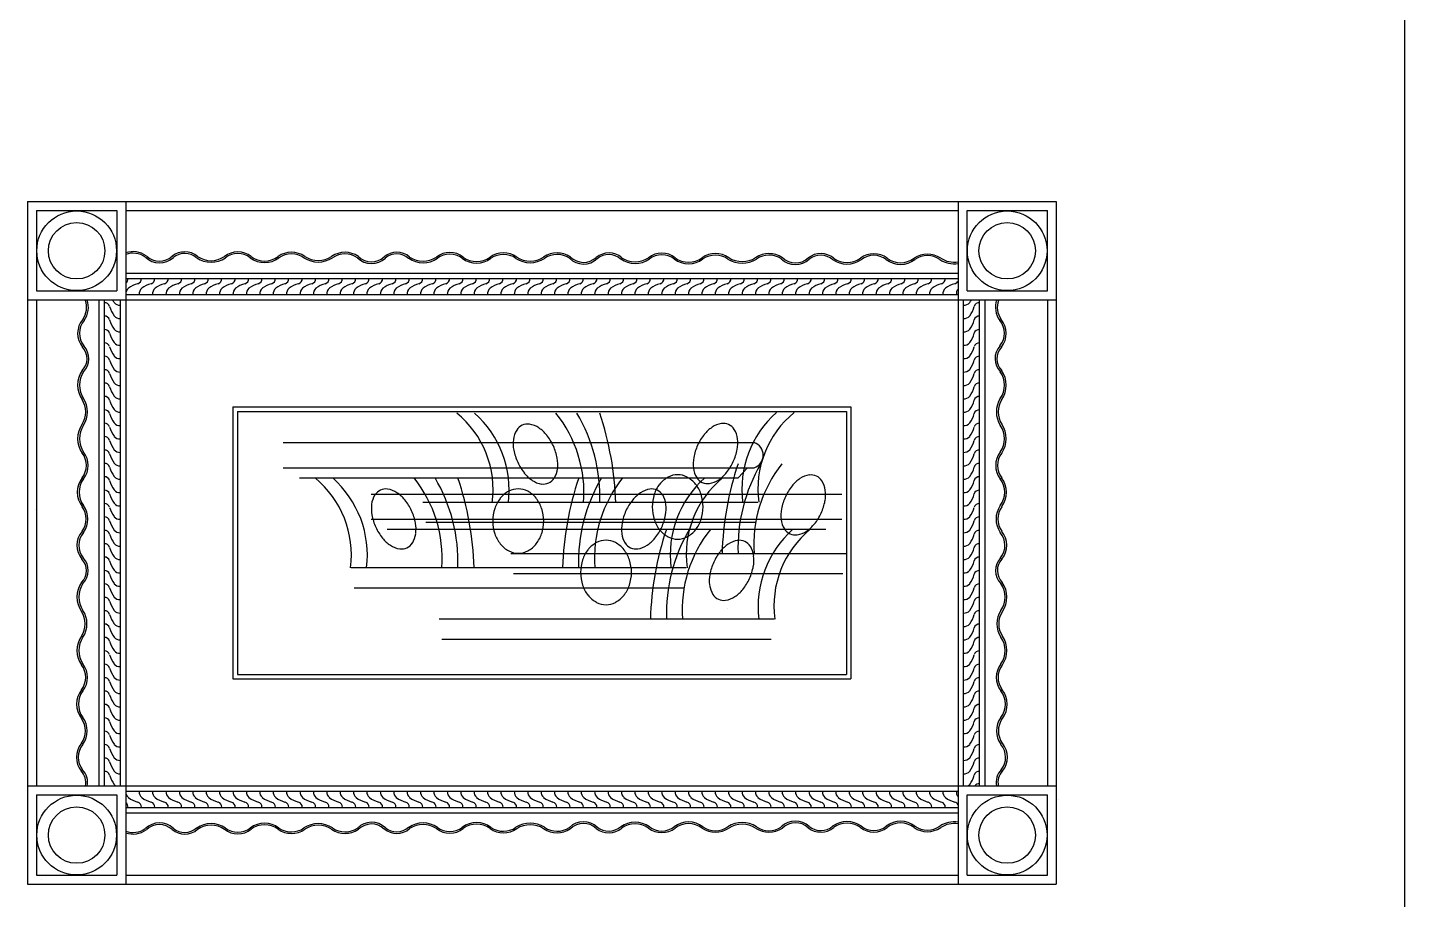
# Model space of a CAD drawing. Extents: x -42728 to 99010, y -18674 to 47645.
# Drawn here: x 62287 to 63520, y 5680 to 6461 of the extents above; entities that cross this region are included whole.
import ezdxf

# ---------------------------------------------------------------- set-up
doc = ezdxf.new("R2010")
doc.units = 0
doc.header["$LTSCALE"] = 100
doc.header["$MEASUREMENT"] = 0
doc.layers.get('0').update_dxf_attribs({"linetype": 'CONTINUOUS'})

# ---------------------------------------------------------------- blocks, each defined once
blk = doc.blocks.new('A$C652765E3')
for p, q in [((0, 611.6), (921.6, 611.6)), ((0, 611.6), (0, 0)), ((88, 611.6), (88, 0)), ((833.6, 611.6), (833.6, 0)), ((921.6, 611.6), (921.6, 0)), ((8, 603.6), (80, 603.6)), ((8, 603.6), (8, 531.6)), ((80, 603.6), (80, 531.6)), ((88, 603.6), (833.6, 603.6)), ((841.6, 539.6), (841.6, 603.6)), ((841.6, 603.6), (913.6, 603.6)), ((841.6, 531.6), (841.6, 603.6)), ((913.6, 531.6), (913.6, 603.6)), ((88, 547.6), (833.6, 547.6)), ((88, 542.8), (833.6, 542.8)), ((8, 531.6), (80, 531.6)), ((841.6, 531.6), (913.6, 531.6)), ((0, 523.6), (921.6, 523.6)), ((8, 523.6), (8, 88)), ((64, 523.6), (64, 88)), ((68.8, 88), (68.8, 523.6)), ((83.2, 88), (83.2, 523.6)), ((88, 528.4), (833.6, 528.4)), ((838.4, 88), (838.4, 523.6)), ((852.8, 88), (852.8, 523.6)), ((857.6, 523.6), (857.6, 88)), ((913.6, 523.6), (913.6, 88)), ((184, 427.6), (737.6, 427.6)), ((184, 427.6), (184, 184)), ((188, 423.6), (733.6, 423.6)), ((188, 423.6), (188, 188)), ((733.6, 423.6), (733.6, 188)), ((737.6, 427.6), (737.6, 184)), ((229.1, 395.7), (651, 395.7)), ((229.1, 373.1), (651, 373.1)), ((645, 373.1), (636.5, 364)), ((243.6, 364), (636.5, 364)), ((307.7, 349.6), (729.6, 349.6)), ((7.4, 335.3), (7.4, 335.3)), ((354.2, 342.3), (654.3, 342.3)), ((307.7, 327), (729.6, 327)), ((356.7, 324.3), (651.7, 324.3)), ((322.2, 318), (715.1, 318)), ((432.8, 296.3), (732.9, 296.3)), ((290, 283.6), (590.1, 283.6)), ((435.3, 278.3), (730.3, 278.3)), ((292.6, 265.6), (587.5, 265.6)), ((368.6, 237.6), (668.7, 237.6)), ((627.4, 246.7), (627.4, 246.7)), ((371.2, 219.6), (666.2, 219.6)), ((188, 188), (733.6, 188)), ((184, 184), (737.6, 184)), ((921.8, 162.7), (921.8, 162.7)), ((0, 88), (921.6, 88)), ((8, 80), (80, 80)), ((8, 80), (80, 80)), ((8, 80), (8, 8)), ((80, 80), (80, 8)), ((88, 83.2), (833.6, 83.2)), ((841.6, 80), (913.6, 80)), ((841.6, 8), (841.6, 80)), ((913.6, 8), (913.6, 80)), ((923.8, 76.2), (923.8, 76.2)), ((88, 68.8), (833.6, 68.8)), ((88, 64), (833.6, 64)), ((8, 8), (80, 8)), ((12.5, 4.6), (12.5, 4.6)), ((88, 8), (833.6, 8)), ((841.6, 8), (913.6, 8)), ((0, 0), (921.6, 0))]:
    blk.add_line(p, q)
for centre, radius in [((44, 567.6), 35.7), ((44, 567.6), 25.3), ((877.6, 567.6), 35.7), ((877.6, 567.6), 25.3), ((44, 44), 35.7), ((877.6, 44), 35.7), ((44, 44), 25.3), ((877.6, 44), 25.3)]:
    blk.add_circle(centre, radius)
for centre, radius, start, end in [((94.4, 545.8), 21, 55.2162, 107.8209), ((94.4, 545.8), 19.6, 55.5579, 109.1798), ((118.2, 575), 18.2, 225.9666, 313.023), ((118.2, 575), 16.7, 225.5691, 313.023), ((140.8, 548.8), 17.9, 49.8207, 128.8977), ((140.8, 548.8), 16.4, 49.6041, 128.8977), ((164.4, 579.6), 22.3, 234.7858, 305.1164), ((164.4, 579.6), 20.9, 234.9577, 305.0423), ((188.4, 546.7), 19.8, 52.7385, 127.2615), ((188.4, 546.7), 18.4, 52.7425, 127.3454), ((212.4, 578.2), 21.2, 232.6359, 307.277), ((212.4, 578.2), 19.8, 232.6321, 307.3679), ((236.4, 545.2), 21, 55.2168, 124.7832), ((236.4, 545.2), 19.6, 55.1478, 124.6916), ((260.4, 581.1), 23.6, 237.0978, 302.9023), ((260.4, 581.1), 22.1, 237.1591, 302.8409), ((284.4, 545.2), 21, 55.2162, 124.7838), ((284.4, 545.2), 19.6, 55.5579, 124.8528), ((308.1, 574.4), 18.2, 225.9666, 313.023), ((308.1, 574.4), 16.7, 225.5691, 313.023), ((330.7, 548.3), 17.9, 49.8207, 128.8977), ((330.7, 548.3), 16.4, 49.6041, 128.8977), ((354.3, 579.1), 22.3, 234.7858, 305.1164), ((354.3, 579.1), 20.9, 234.9577, 305.0423), ((378.3, 546.2), 19.8, 52.7385, 127.2615), ((378.3, 546.2), 18.4, 52.7425, 127.3454), ((402.3, 577.7), 21.2, 232.6359, 307.277), ((402.3, 577.7), 19.8, 232.6321, 307.3679), ((426.3, 544.7), 21, 55.2168, 124.7832), ((426.3, 544.7), 19.6, 55.1478, 124.6916), ((450.3, 580.5), 23.6, 237.0978, 302.9023), ((450.3, 580.5), 22.1, 237.1591, 302.8409), ((474.3, 544.7), 21, 55.2162, 124.7838), ((474.3, 544.7), 19.6, 55.5579, 124.8528), ((498, 573.9), 18.2, 225.9666, 313.023), ((498, 573.9), 16.7, 225.5691, 313.023), ((520.7, 547.7), 17.9, 49.8207, 128.8977), ((520.7, 547.7), 16.4, 49.6041, 128.8977), ((544.2, 578.5), 22.3, 234.7858, 305.1164), ((544.2, 578.5), 20.9, 234.9577, 305.0423), ((568.2, 545.6), 19.8, 52.7385, 127.2615), ((568.2, 545.6), 18.4, 52.7425, 127.3454), ((592.2, 577.1), 21.2, 232.6359, 307.277), ((592.2, 577.1), 19.8, 232.6321, 307.3679), ((616.2, 544.1), 21, 55.2168, 124.7832), ((616.2, 544.1), 19.6, 55.1478, 124.6916), ((640.2, 580), 23.6, 237.0978, 302.9023), ((640.2, 580), 22.1, 237.1591, 302.8409), ((664.2, 544.1), 21, 55.2162, 124.7838), ((664.2, 544.1), 19.6, 55.5579, 124.8528), ((687.9, 573.4), 18.2, 225.9666, 313.023), ((687.9, 573.4), 16.7, 225.5691, 313.023), ((710.6, 547.2), 17.9, 49.8207, 128.8977), ((710.6, 547.2), 16.4, 49.6041, 128.8977), ((734.1, 578), 22.3, 234.7858, 305.1164), ((734.1, 578), 20.9, 234.9577, 305.0423), ((758.1, 545.1), 19.8, 52.7385, 127.2615), ((758.1, 545.1), 18.4, 52.7425, 127.3454), ((782.1, 576.6), 21.2, 232.6359, 307.277), ((782.1, 576.6), 19.8, 232.6321, 307.3679), ((806.1, 543.6), 21, 55.2168, 124.7832), ((806.1, 543.6), 19.6, 55.1478, 124.6916), ((830.1, 579.5), 23.6, 237.0978, 278.4597), ((830.1, 579.5), 22.1, 237.1591, 279.0147), ((85.6, 542.4), 4.43, 303.0336, 5.5332), ((97.6, 542.4), 4.43, 283.9433, 5.5332), ((109.6, 542.4), 4.43, 283.9433, 5.5332), ((121.6, 542.4), 4.43, 283.9433, 5.5332), ((133.6, 542.4), 4.43, 283.9433, 5.5332), ((145.6, 542.4), 4.43, 283.9433, 5.5332), ((157.6, 542.4), 4.43, 283.9433, 5.5332), ((169.6, 542.4), 4.43, 283.9433, 5.5332), ((181.6, 542.4), 4.43, 283.9433, 5.5332), ((193.6, 542.4), 4.43, 283.9433, 5.5332), ((205.6, 542.4), 4.43, 283.9433, 5.5332), ((217.6, 542.4), 4.43, 283.9433, 5.5332), ((229.6, 542.4), 4.43, 283.9433, 5.5332), ((241.6, 542.4), 4.43, 283.9433, 5.5332), ((253.6, 542.4), 4.43, 283.9433, 5.5332), ((265.6, 542.4), 4.43, 283.9433, 5.5332), ((277.6, 542.4), 4.43, 283.9433, 5.5332), ((289.6, 542.4), 4.43, 283.9433, 5.5332), ((301.6, 542.4), 4.43, 283.9433, 5.5332), ((313.6, 542.4), 4.43, 283.9433, 5.5332), ((325.6, 542.4), 4.43, 283.9433, 5.5332), ((337.6, 542.4), 4.43, 283.9433, 5.5332), ((349.6, 542.4), 4.43, 283.9433, 5.5332), ((361.6, 542.4), 4.43, 283.9433, 5.5332), ((373.6, 542.4), 4.43, 283.9433, 5.5332), ((385.6, 542.4), 4.43, 283.9433, 5.5332), ((397.6, 542.4), 4.43, 283.9433, 5.5332), ((409.6, 542.4), 4.43, 283.9433, 5.5332), ((421.6, 542.4), 4.43, 283.9433, 5.5332), ((433.6, 542.4), 4.43, 283.9433, 5.5332), ((445.6, 542.4), 4.43, 283.9433, 5.5332), ((457.6, 542.4), 4.43, 283.9433, 5.5332), ((469.6, 542.4), 4.43, 283.9433, 5.5332), ((481.6, 542.4), 4.43, 283.9433, 5.5332), ((493.6, 542.4), 4.43, 283.9433, 5.5332), ((505.6, 542.4), 4.43, 283.9433, 5.5332), ((517.6, 542.4), 4.43, 283.9433, 5.5332), ((529.6, 542.4), 4.43, 283.9433, 5.5332), ((541.6, 542.4), 4.43, 283.9433, 5.5332), ((553.6, 542.4), 4.43, 283.9433, 5.5332), ((565.6, 542.4), 4.43, 283.9433, 5.5332), ((577.6, 542.4), 4.43, 283.9433, 5.5332), ((589.6, 542.4), 4.43, 283.9433, 5.5332), ((601.6, 542.4), 4.43, 283.9433, 5.5332), ((613.6, 542.4), 4.43, 283.9433, 5.5332), ((625.6, 542.4), 4.43, 283.9433, 5.5332), ((637.6, 542.4), 4.43, 283.9433, 5.5332), ((649.6, 542.4), 4.43, 283.9433, 5.5332), ((661.6, 542.4), 4.43, 283.9433, 5.5332), ((673.6, 542.4), 4.43, 283.9433, 5.5332), ((685.6, 542.4), 4.43, 283.9433, 5.5332), ((697.6, 542.4), 4.43, 283.9433, 5.5332), ((709.6, 542.4), 4.43, 283.9433, 5.5332), ((721.6, 542.4), 4.43, 283.9433, 5.5332), ((733.6, 542.4), 4.43, 283.9433, 5.5332), ((745.6, 542.4), 4.43, 283.9433, 5.5332), ((757.6, 542.4), 4.43, 283.9433, 5.5332), ((769.6, 542.4), 4.43, 283.9433, 5.5332), ((781.6, 542.4), 4.43, 283.9433, 5.5332), ((793.6, 542.4), 4.43, 283.9433, 5.5332), ((793.6, 542.4), 4.43, 283.9433, 5.5332), ((805.6, 542.4), 4.43, 283.9433, 5.5332), ((817.6, 542.4), 4.43, 283.9433, 5.5332), ((94.5, 529), 6.5, 129.5815, 185.2522), ((105.8, 512.9), 26.2, 105.8807, 126.2626), ((106.5, 529), 6.5, 129.5815, 185.2522), ((117.8, 512.9), 26.2, 105.8807, 126.2626), ((118.5, 529), 6.5, 129.5815, 185.2522), ((129.8, 512.9), 26.2, 105.8807, 126.2626), ((130.5, 529), 6.5, 129.5815, 185.2522), ((141.8, 512.9), 26.2, 105.8807, 126.2626), ((142.5, 529), 6.5, 129.5815, 185.2522), ((153.8, 512.9), 26.2, 105.8807, 126.2626), ((154.5, 529), 6.5, 129.5815, 185.2522), ((165.8, 512.9), 26.2, 105.8807, 126.2626), ((166.5, 529), 6.5, 129.5815, 185.2522), ((177.8, 512.9), 26.2, 105.8807, 126.2626), ((178.5, 529), 6.5, 129.5815, 185.2522), ((189.8, 512.9), 26.2, 105.8807, 126.2626), ((190.5, 529), 6.5, 129.5815, 185.2522), ((201.8, 512.9), 26.2, 105.8807, 126.2626), ((202.5, 529), 6.5, 129.5815, 185.2522), ((213.8, 512.9), 26.2, 105.8807, 126.2626), ((214.5, 529), 6.5, 129.5815, 185.2522), ((225.8, 512.9), 26.2, 105.8807, 126.2626), ((226.5, 529), 6.5, 129.5815, 185.2522), ((237.8, 512.9), 26.2, 105.8807, 126.2626), ((238.5, 529), 6.5, 129.5815, 185.2522), ((249.8, 512.9), 26.2, 105.8807, 126.2626), ((250.5, 529), 6.5, 129.5815, 185.2522), ((261.8, 512.9), 26.2, 105.8807, 126.2626), ((262.5, 529), 6.5, 129.5815, 185.2522), ((273.8, 512.9), 26.2, 105.8807, 126.2626), ((274.5, 529), 6.5, 129.5815, 185.2522), ((285.8, 512.9), 26.2, 105.8807, 126.2626), ((286.5, 529), 6.5, 129.5815, 185.2522), ((297.8, 512.9), 26.2, 105.8807, 126.2626), ((298.5, 529), 6.5, 129.5815, 185.2522), ((309.8, 512.9), 26.2, 105.8807, 126.2626), ((310.5, 529), 6.5, 129.5815, 185.2522), ((321.8, 512.9), 26.2, 105.8807, 126.2626), ((322.5, 529), 6.5, 129.5815, 185.2522), ((333.8, 512.9), 26.2, 105.8807, 126.2626), ((334.5, 529), 6.5, 129.5815, 185.2522), ((345.8, 512.9), 26.2, 105.8807, 126.2626), ((346.5, 529), 6.5, 129.5815, 185.2522), ((357.8, 512.9), 26.2, 105.8807, 126.2626), ((358.5, 529), 6.5, 129.5815, 185.2522), ((369.8, 512.9), 26.2, 105.8807, 126.2626), ((370.5, 529), 6.5, 129.5815, 185.2522), ((381.8, 512.9), 26.2, 105.8807, 126.2626), ((382.5, 529), 6.5, 129.5815, 185.2522), ((393.8, 512.9), 26.2, 105.8807, 126.2626), ((394.5, 529), 6.5, 129.5815, 185.2522), ((405.8, 512.9), 26.2, 105.8807, 126.2626), ((406.5, 529), 6.5, 129.5815, 185.2522), ((417.8, 512.9), 26.2, 105.8807, 126.2626), ((418.5, 529), 6.5, 129.5815, 185.2522), ((429.8, 512.9), 26.2, 105.8807, 126.2626), ((430.5, 529), 6.5, 129.5815, 185.2522), ((441.8, 512.9), 26.2, 105.8807, 126.2626), ((442.5, 529), 6.5, 129.5815, 185.2522), ((453.8, 512.9), 26.2, 105.8807, 126.2626), ((454.5, 529), 6.5, 129.5815, 185.2522), ((465.8, 512.9), 26.2, 105.8807, 126.2626), ((466.5, 529), 6.5, 129.5815, 185.2522), ((477.8, 512.9), 26.2, 105.8807, 126.2626), ((478.5, 529), 6.5, 129.5815, 185.2522), ((489.8, 512.9), 26.2, 105.8807, 126.2626), ((490.5, 529), 6.5, 129.5815, 185.2522), ((501.8, 512.9), 26.2, 105.8807, 126.2626), ((502.5, 529), 6.5, 129.5815, 185.2522), ((513.8, 512.9), 26.2, 105.8807, 126.2626), ((514.5, 529), 6.5, 129.5815, 185.2522), ((525.8, 512.9), 26.2, 105.8807, 126.2626), ((526.5, 529), 6.5, 129.5815, 185.2522), ((537.8, 512.9), 26.2, 105.8807, 126.2626), ((538.5, 529), 6.5, 129.5815, 185.2522), ((549.8, 512.9), 26.2, 105.8807, 126.2626), ((550.5, 529), 6.5, 129.5815, 185.2522), ((561.8, 512.9), 26.2, 105.8807, 126.2626), ((562.5, 529), 6.5, 129.5815, 185.2522), ((573.8, 512.9), 26.2, 105.8807, 126.2626), ((574.5, 529), 6.5, 129.5815, 185.2522), ((585.8, 512.9), 26.2, 105.8807, 126.2626), ((586.5, 529), 6.5, 129.5815, 185.2522), ((597.8, 512.9), 26.2, 105.8807, 126.2626), ((598.5, 529), 6.5, 129.5815, 185.2522), ((609.8, 512.9), 26.2, 105.8807, 126.2626), ((610.5, 529), 6.5, 129.5815, 185.2522), ((621.8, 512.9), 26.2, 105.8807, 126.2626), ((622.5, 529), 6.5, 129.5815, 185.2522), ((633.8, 512.9), 26.2, 105.8807, 126.2626), ((634.5, 529), 6.5, 129.5815, 185.2522), ((645.8, 512.9), 26.2, 105.8807, 126.2626), ((646.5, 529), 6.5, 129.5815, 185.2522), ((657.8, 512.9), 26.2, 105.8807, 126.2626), ((658.5, 529), 6.5, 129.5815, 185.2522), ((669.8, 512.9), 26.2, 105.8807, 126.2626), ((670.5, 529), 6.5, 129.5815, 185.2522), ((681.8, 512.9), 26.2, 105.8807, 126.2626), ((682.5, 529), 6.5, 129.5815, 185.2522), ((693.8, 512.9), 26.2, 105.8807, 126.2626), ((694.5, 529), 6.5, 129.5815, 185.2522), ((705.8, 512.9), 26.2, 105.8807, 126.2626), ((706.5, 529), 6.5, 129.5815, 185.2522), ((717.8, 512.9), 26.2, 105.8807, 126.2626), ((718.5, 529), 6.5, 129.5815, 185.2522), ((729.8, 512.9), 26.2, 105.8807, 126.2626), ((730.5, 529), 6.5, 129.5815, 185.2522), ((741.8, 512.9), 26.2, 105.8807, 126.2626), ((742.5, 529), 6.5, 129.5815, 185.2522), ((753.8, 512.9), 26.2, 105.8807, 126.2626), ((754.5, 529), 6.5, 129.5815, 185.2522), ((765.8, 512.9), 26.2, 105.8807, 126.2626), ((766.5, 529), 6.5, 129.5815, 185.2522), ((777.8, 512.9), 26.2, 105.8807, 126.2626), ((778.5, 529), 6.5, 129.5815, 185.2522), ((789.8, 512.9), 26.2, 105.8807, 126.2626), ((790.5, 529), 6.5, 129.5815, 185.2522), ((790.5, 529), 6.5, 129.5815, 185.2522), ((801.8, 512.9), 26.2, 105.8807, 126.2626), ((801.8, 512.9), 26.2, 105.8807, 126.2626), ((802.5, 529), 6.5, 129.5815, 185.2522), ((813.8, 512.9), 26.2, 105.8807, 126.2626), ((814.5, 529), 6.5, 129.5815, 185.2522), ((825.8, 512.9), 26.2, 105.8807, 126.2626), ((826.5, 529), 6.5, 129.5815, 185.2522), ((837.8, 512.9), 26.2, 105.8807, 126.2626), ((829.6, 542.4), 4.43, 283.9433, 334.254), ((838.5, 529), 6.5, 138.8761, 185.2522), ((33.6, 517.1), 19.3, 325.162, 18.2777), ((33.6, 517.1), 20.9, 324.9577, 18.2777), ((69.2, 516.6), 4.43, 13.9433, 95.5332), ((98.7, 536.8), 26.2, 210.1579, 216.2626), ((82.6, 525.4), 6.5, 219.5815, 275.2522), ((839, 525.4), 6.5, 264.7478, 320.4185), ((822.9, 536.8), 26.2, 323.7374, 329.8421), ((852.3, 516.6), 4.43, 84.4668, 166.0567), ((888, 517.1), 20.9, 161.7223, 215.0423), ((888, 517.1), 19.3, 161.7223, 214.838), ((64.4, 493.6), 19.5, 140.0405, 219.0751), ((69.2, 504.6), 4.43, 13.9433, 95.5332), ((98.7, 524.8), 26.2, 195.8807, 216.2626), ((82.6, 513.4), 6.5, 219.5815, 275.2522), ((839, 513.4), 6.5, 264.7478, 320.4185), ((822.9, 524.8), 26.2, 323.7374, 344.1193), ((852.3, 504.6), 4.43, 84.4668, 166.0567), ((857.2, 493.6), 19.5, 320.9249, 39.9595), ((64.4, 493.6), 17.9, 139.8207, 218.8977), ((69.2, 492.6), 4.43, 13.9433, 95.5332), ((98.7, 512.8), 26.2, 195.8807, 216.2626), ((98.7, 500.8), 26.2, 195.8807, 216.2626), ((82.6, 501.4), 6.5, 219.5815, 275.2522), ((839, 501.4), 6.5, 264.7478, 320.4185), ((822.9, 512.8), 26.2, 323.7374, 344.1193), ((822.9, 500.8), 26.2, 323.7374, 344.1193), ((852.3, 492.6), 4.43, 84.4668, 166.0567), ((857.2, 493.6), 17.9, 321.1023, 40.1793), ((38.2, 470.9), 15.1, 315.0806, 43.2308), ((38.2, 470.9), 16.7, 315.5691, 43.023), ((69.2, 480.6), 4.43, 13.9433, 95.5332), ((98.7, 488.8), 26.2, 195.8807, 216.2626), ((82.6, 489.4), 6.5, 219.5815, 275.2522), ((839, 489.4), 6.5, 264.7478, 320.4185), ((822.9, 488.8), 26.2, 323.7374, 344.1193), ((852.3, 480.6), 4.43, 84.4668, 166.0567), ((883.4, 470.9), 16.7, 136.977, 224.4309), ((883.4, 470.9), 15.1, 136.7692, 224.9194), ((69.2, 468.6), 4.43, 13.9433, 95.5332), ((98.7, 476.8), 26.2, 195.8807, 216.2626), ((82.6, 477.4), 6.5, 219.5815, 275.2522), ((839, 477.4), 6.5, 264.7478, 320.4185), ((822.9, 476.8), 26.2, 323.7374, 344.1193), ((852.3, 468.6), 4.43, 84.4668, 166.0567), ((67.5, 447.2), 22.6, 144.8596, 214.7125), ((67.5, 447.2), 21, 145.2162, 214.7838), ((69.2, 456.6), 4.43, 13.9433, 95.5332), ((98.7, 464.8), 26.2, 195.8807, 216.2626), ((82.6, 465.4), 6.5, 219.5815, 275.2522), ((839, 465.4), 6.5, 264.7478, 320.4185), ((822.9, 464.8), 26.2, 323.7374, 344.1193), ((852.3, 456.6), 4.43, 84.4668, 166.0567), ((854.1, 447.2), 21, 325.2162, 34.7838), ((854.1, 447.2), 22.6, 325.2875, 35.1404), ((69.2, 444.6), 4.43, 13.9433, 95.5332), ((98.7, 452.8), 26.2, 195.8807, 216.2626), ((82.6, 453.4), 6.5, 219.5815, 275.2522), ((839, 453.4), 6.5, 264.7478, 320.4185), ((822.9, 452.8), 26.2, 323.7374, 344.1193), ((852.3, 444.6), 4.43, 84.4668, 166.0567), ((31.6, 423.2), 20.5, 327.232, 32.768), ((31.6, 423.2), 22.1, 327.1591, 32.8409), ((69.2, 432.6), 4.43, 13.9433, 95.5332), ((98.7, 440.8), 26.2, 195.8807, 216.2626), ((82.6, 441.4), 6.5, 219.5815, 275.2522), ((839, 441.4), 6.5, 264.7478, 320.4185), ((822.9, 440.8), 26.2, 323.7374, 344.1193), ((852.3, 432.6), 4.43, 84.4668, 166.0567), ((890, 423.2), 22.1, 147.1591, 212.8409), ((890, 423.2), 20.5, 147.232, 212.768), ((69.2, 420.6), 4.43, 13.9433, 95.5332), ((98.7, 428.8), 26.2, 195.8807, 216.2626), ((82.6, 429.4), 6.5, 219.5815, 275.2522), ((328.2, 353.4), 88.9, 352.496, 50.6685), ((338.7, 352.9), 92.7, 353.0851, 48.2778), ((383.8, 350.4), 114.7, 355.6735, 38.7033), ((364.6, 346.9), 148.1, 358.0057, 30.5389), ((247.7, 333.2), 279.4, 1.7508, 18.5596), ((732.6, 353.5), 92.7, 131.7222, 186.9149), ((743.1, 353.9), 88.9, 129.3315, 187.504), ((839, 429.4), 6.5, 264.7478, 320.4185), ((822.9, 428.8), 26.2, 323.7374, 344.1193), ((852.3, 420.6), 4.43, 84.4668, 166.0567), ((67.5, 399.2), 22.6, 145.288, 214.8782), ((67.5, 399.2), 21, 145.2168, 214.7832), ((69.2, 408.6), 4.43, 13.9433, 95.5332), ((98.7, 416.8), 26.2, 195.8807, 216.2626), ((82.6, 417.4), 6.5, 219.5815, 275.2522), ((447.8, 401), 11.2, 114.6255, 148.3994), ((447.8, 401), 11.2, 80.8516, 114.6255), ((446.3, 391.2), 21.2, 56.3977, 80.8516), ((440.6, 382.6), 31.5, 39.0141, 56.3977), ((630.7, 383.2), 31.5, 123.6023, 140.9859), ((625, 391.8), 21.2, 99.1484, 123.6023), ((623.4, 401.6), 11.2, 65.3745, 99.1484), ((623.4, 401.6), 11.2, 31.6006, 65.3745), ((615, 396.4), 21.2, 7.1467, 31.6006), ((839, 417.4), 6.5, 264.7478, 320.4185), ((822.9, 416.8), 26.2, 323.7374, 344.1193), ((852.3, 408.6), 4.43, 84.4668, 166.0567), ((854.1, 399.2), 21, 325.2168, 34.7832), ((854.1, 399.2), 22.6, 325.1218, 34.712), ((69.2, 396.6), 4.43, 13.9433, 95.5332), ((98.7, 404.8), 26.2, 195.8807, 216.2626), ((82.6, 405.4), 6.5, 219.5815, 275.2522), ((466.5, 394.6), 31.5, 172.8533, 190.2368), ((456.3, 395.8), 21.2, 148.3994, 172.8533), ((429.4, 373.6), 45.8, 24.6255, 39.0141), ((641.9, 374.2), 45.8, 140.9859, 155.3745), ((604.8, 395.1), 31.5, 349.7632, 7.1467), ((647.2, 384.4), 11.9, 288.7268, 71.2732), ((839, 405.4), 6.5, 264.7478, 320.4185), ((822.9, 404.8), 26.2, 323.7374, 344.1193), ((852.3, 396.6), 4.43, 84.4668, 166.0567), ((34.5, 375.2), 18.2, 322.6321, 37.4772), ((34.5, 375.2), 19.8, 322.6321, 37.3679), ((69.2, 384.6), 4.43, 13.9433, 95.5332), ((98.7, 392.8), 26.2, 195.8807, 216.2626), ((82.6, 393.4), 6.5, 219.5815, 275.2522), ((480.7, 397.1), 45.8, 190.2368, 204.6255), ((429.4, 373.6), 45.8, 10.2368, 24.6255), ((641.9, 374.2), 45.8, 155.3745, 169.7632), ((590.6, 397.7), 45.8, 335.3745, 349.7632), ((839, 393.4), 6.5, 264.7478, 320.4185), ((822.9, 392.8), 26.2, 323.7374, 344.1193), ((852.3, 384.6), 4.43, 84.4668, 166.0567), ((887.1, 375.2), 19.8, 142.6321, 217.3679), ((887.1, 375.2), 18.2, 142.5228, 217.3679), ((69.2, 372.6), 4.43, 13.9433, 95.5332), ((98.7, 380.8), 26.2, 195.8807, 216.2626), ((82.6, 381.4), 6.5, 219.5815, 275.2522), ((480.7, 397.1), 45.8, 204.6255, 219.0141), ((453.8, 374.9), 21.2, 328.3994, 352.8533), ((443.5, 376.2), 31.5, 352.8533, 10.2368), ((627.8, 376.7), 31.5, 169.7632, 187.1467), ((617.5, 375.4), 21.2, 187.1467, 211.6006), ((901.4, 287.7), 279.4, 161.4404, 178.2492), ((590.6, 397.7), 45.8, 320.9859, 335.3745), ((784.5, 301.4), 148.1, 149.4611, 181.9943), ((765.3, 304.9), 114.7, 141.2967, 184.3265), ((839, 381.4), 6.5, 264.7478, 320.4185), ((822.9, 380.8), 26.2, 323.7374, 344.1193), ((852.3, 372.6), 4.43, 84.4668, 166.0567), ((66, 351.2), 21.4, 142.7345, 217.1714), ((66, 351.2), 19.8, 142.7385, 217.2615), ((69.2, 360.6), 4.43, 13.9433, 95.5332), ((98.7, 368.8), 26.2, 195.8807, 216.2626), ((82.6, 369.4), 6.5, 219.5815, 275.2522), ((201.2, 295.2), 88.9, 352.496, 50.6685), ((211.7, 294.8), 92.7, 353.0851, 48.2778), ((256.7, 292.3), 114.7, 355.6735, 38.7033), ((237.5, 288.8), 148.1, 358.0057, 30.5389), ((120.7, 275.1), 279.4, 1.7508, 18.5596), ((469.5, 388.1), 31.5, 219.0141, 236.3977), ((463.8, 379.5), 21.2, 236.3977, 260.8516), ((462.2, 369.7), 11.2, 260.8516, 294.6255), ((462.2, 369.7), 11.2, 294.6255, 328.3994), ((758.6, 275.1), 279.4, 161.4404, 178.2492), ((641.7, 288.8), 148.1, 149.4611, 181.9943), ((622.6, 292.3), 114.7, 141.2967, 184.3265), ((589.3, 340.2), 29.4, 141.691, 161.8802), ((585.1, 343.5), 24, 117.6687, 141.691), ((582.4, 348.7), 18.2, 90, 117.6687), ((668.4, 294.8), 92.7, 131.7222, 186.9149), ((582.4, 348.7), 18.2, 62.3313, 90), ((678.9, 295.2), 88.9, 129.3315, 187.504), ((579.6, 343.5), 24, 38.309, 62.3313), ((575.4, 340.2), 29.4, 18.1198, 38.309), ((609.1, 370.2), 11.2, 211.6006, 245.3745), ((609.1, 370.2), 11.2, 245.3745, 279.1484), ((607.5, 380), 21.2, 279.1484, 303.6023), ((601.8, 388.6), 31.5, 303.6023, 320.9859), ((709.4, 337.2), 31.5, 123.6023, 140.9859), ((703.6, 345.8), 21.2, 99.1484, 123.6023), ((702.1, 355.5), 11.2, 65.3745, 99.1484), ((702.1, 355.5), 11.2, 31.6006, 65.3745), ((693.6, 350.3), 21.2, 7.1467, 31.6006), ((839, 369.4), 6.5, 264.7478, 320.4185), ((822.9, 368.8), 26.2, 323.7374, 344.1193), ((852.3, 360.6), 4.43, 84.4668, 166.0567), ((855.6, 351.2), 19.8, 322.7385, 37.2615), ((855.6, 351.2), 21.4, 322.8286, 37.2655), ((69.2, 348.6), 4.43, 13.9433, 95.5332), ((98.7, 356.8), 26.2, 195.8807, 216.2626), ((82.6, 357.4), 6.5, 219.5815, 275.2522), ((329.2, 337.7), 21.2, 148.3994, 172.8533), ((320.8, 342.9), 11.2, 114.6255, 148.3994), ((320.8, 342.9), 11.2, 80.8516, 114.6255), ((319.2, 333.1), 21.2, 56.3977, 80.8516), ((313.5, 324.5), 31.5, 39.0141, 56.3977), ((446.5, 327.5), 29.4, 141.691, 161.8802), ((442.3, 330.9), 24, 117.6687, 141.691), ((439.6, 336), 18.2, 90, 117.6687), ((439.6, 336), 18.2, 62.3313, 90), ((436.9, 330.9), 24, 38.309, 62.3313), ((432.6, 327.5), 29.4, 18.1198, 38.309), ((566.6, 324.5), 31.5, 123.6023, 140.9859), ((560.9, 333.1), 21.2, 99.1484, 123.6023), ((559.3, 342.9), 11.2, 65.3745, 99.1484), ((596, 338), 36.4, 161.8802, 180), ((559.3, 342.9), 11.2, 31.6006, 65.3745), ((550.9, 337.7), 21.2, 7.1467, 31.6006), ((568.7, 338), 36.4, 0, 18.1198), ((720.5, 328.1), 45.8, 155.3745, 169.7632), ((720.5, 328.1), 45.8, 140.9859, 155.3745), ((683.4, 349.1), 31.5, 349.7632, 7.1467), ((839, 357.4), 6.5, 264.7478, 320.4185), ((822.9, 356.8), 26.2, 323.7374, 344.1193), ((852.3, 348.6), 4.43, 84.4668, 166.0567), ((33.1, 327.2), 19.3, 325.162, 34.9539), ((33.1, 327.2), 20.9, 324.9577, 35.0423), ((69.2, 336.6), 4.43, 13.9433, 95.5332), ((98.7, 344.8), 26.2, 195.8807, 216.2626), ((82.6, 345.4), 6.5, 219.5815, 275.2522), ((339.5, 336.4), 31.5, 172.8533, 190.2368), ((302.4, 315.5), 45.8, 24.6255, 39.0141), ((302.4, 315.5), 45.8, 10.2368, 24.6255), ((453.2, 325.3), 36.4, 161.8802, 180), ((426, 325.3), 36.4, 0, 18.1198), ((577.7, 315.5), 45.8, 155.3745, 169.7632), ((577.7, 315.5), 45.8, 140.9859, 155.3745), ((596, 338), 36.4, 180, 198.1198), ((540.6, 336.4), 31.5, 349.7632, 7.1467), ((568.7, 338), 36.4, 341.8802, 0), ((706.4, 330.7), 31.5, 169.7632, 187.1467), ((669.3, 351.6), 45.8, 335.3745, 349.7632), ((839, 345.4), 6.5, 264.7478, 320.4185), ((822.9, 344.8), 26.2, 323.7374, 344.1193), ((852.3, 336.6), 4.43, 84.4668, 166.0567), ((888.5, 327.2), 20.9, 144.9577, 215.0423), ((888.5, 327.2), 19.3, 145.0461, 214.838), ((69.2, 324.6), 4.43, 13.9433, 95.5332), ((98.7, 332.8), 26.2, 195.8807, 216.2626), ((82.6, 333.4), 6.5, 219.5815, 275.2522), ((353.6, 339), 45.8, 190.2368, 204.6255), ((316.5, 318), 31.5, 352.8533, 10.2368), ((453.2, 325.3), 36.4, 180, 198.1198), ((426, 325.3), 36.4, 341.8802, 0), ((563.6, 318), 31.5, 169.7632, 187.1467), ((589.3, 335.8), 29.4, 198.1198, 218.309), ((526.5, 339), 45.8, 335.3745, 349.7632), ((575.4, 335.8), 29.4, 321.691, 341.8802), ((696.1, 329.4), 21.2, 187.1467, 211.6006), ((680.4, 342.6), 31.5, 303.6023, 320.9859), ((669.3, 351.6), 45.8, 320.9859, 335.3745), ((839, 333.4), 6.5, 264.7478, 320.4185), ((822.9, 332.8), 26.2, 323.7374, 344.1193), ((852.3, 324.6), 4.43, 84.4668, 166.0567), ((63.8, 303.6), 19.5, 140.0405, 219.0751), ((63.8, 303.6), 17.9, 139.8207, 218.8977), ((69.2, 312.6), 4.43, 13.9433, 95.5332), ((98.7, 320.8), 26.2, 195.8807, 216.2626), ((82.6, 321.4), 6.5, 219.5815, 275.2522), ((353.6, 339), 45.8, 204.6255, 219.0141), ((342.5, 329.9), 31.5, 219.0141, 236.3977), ((326.7, 316.7), 21.2, 328.3994, 352.8533), ((446.5, 323.2), 29.4, 198.1198, 218.309), ((432.6, 323.2), 29.4, 321.691, 341.8802), ((553.4, 316.7), 21.2, 187.1467, 211.6006), ((537.6, 329.9), 31.5, 303.6023, 320.9859), ((837.2, 229), 279.4, 161.4404, 178.2492), ((526.5, 339), 45.8, 320.9859, 335.3745), ((585.1, 332.5), 24, 218.309, 242.3313), ((720.4, 242.7), 148.1, 149.4611, 181.9943), ((582.4, 327.3), 18.2, 242.3313, 270), ((582.4, 327.3), 18.2, 270, 297.6687), ((701.2, 246.2), 114.7, 141.2967, 184.3265), ((579.6, 332.5), 24, 297.6687, 321.691), ((747.1, 248.7), 92.7, 131.7222, 186.9149), ((757.5, 249.2), 88.9, 129.3315, 187.504), ((687.7, 324.2), 11.2, 211.6006, 245.3745), ((687.7, 324.2), 11.2, 245.3745, 279.1484), ((686.1, 334), 21.2, 279.1484, 303.6023), ((839, 321.4), 6.5, 264.7478, 320.4185), ((822.9, 320.8), 26.2, 323.7374, 344.1193), ((852.3, 312.6), 4.43, 84.4668, 166.0567), ((857.7, 303.6), 17.9, 321.1023, 40.1793), ((857.7, 303.6), 19.5, 320.9249, 39.9595), ((69.2, 300.6), 4.43, 13.9433, 95.5332), ((98.7, 308.8), 26.2, 195.8807, 216.2626), ((82.6, 309.4), 6.5, 219.5815, 275.2522), ((336.8, 321.3), 21.2, 236.3977, 260.8516), ((335.2, 311.6), 11.2, 260.8516, 294.6255), ((335.2, 311.6), 11.2, 294.6255, 328.3994), ((442.3, 319.8), 24, 218.309, 242.3313), ((439.6, 314.7), 18.2, 242.3313, 270), ((439.6, 314.7), 18.2, 270, 297.6687), ((436.9, 319.8), 24, 297.6687, 321.691), ((525.1, 281.5), 29.4, 141.691, 161.8802), ((520.9, 284.8), 24, 117.6687, 141.691), ((518.2, 290), 18.2, 90, 117.6687), ((518.2, 290), 18.2, 62.3313, 90), ((515.5, 284.8), 24, 38.309, 62.3313), ((511.2, 281.5), 29.4, 18.1198, 38.309), ((544.9, 311.6), 11.2, 211.6006, 245.3745), ((544.9, 311.6), 11.2, 245.3745, 279.1484), ((543.3, 321.3), 21.2, 279.1484, 303.6023), ((656.3, 269.4), 45.8, 140.9859, 155.3745), ((645.2, 278.5), 31.5, 123.6023, 140.9859), ((639.5, 287.1), 21.2, 99.1484, 123.6023), ((637.9, 296.9), 11.2, 65.3745, 99.1484), ((637.9, 296.9), 11.2, 31.6006, 65.3745), ((629.5, 291.7), 21.2, 7.1467, 31.6006), ((839, 309.4), 6.5, 264.7478, 320.4185), ((822.9, 308.8), 26.2, 323.7374, 344.1193), ((852.3, 300.6), 4.43, 84.4668, 166.0567), ((37.7, 281), 15.1, 315.0806, 43.2308), ((37.7, 281), 16.7, 315.5691, 43.023), ((69.2, 288.6), 4.43, 13.9433, 95.5332), ((98.7, 296.8), 26.2, 195.8807, 216.2626), ((82.6, 297.4), 6.5, 219.5815, 275.2522), ((531.8, 279.3), 36.4, 161.8802, 180), ((504.6, 279.3), 36.4, 0, 18.1198), ((656.3, 269.4), 45.8, 155.3745, 169.7632), ((605.1, 292.9), 45.8, 335.3745, 349.7632), ((619.2, 290.4), 31.5, 349.7632, 7.1467), ((839, 297.4), 6.5, 264.7478, 320.4185), ((822.9, 296.8), 26.2, 323.7374, 344.1193), ((852.3, 288.6), 4.43, 84.4668, 166.0567), ((883.9, 281), 16.7, 136.977, 224.4309), ((883.9, 281), 15.1, 136.7692, 224.9194), ((69.2, 276.6), 4.43, 13.9433, 95.5332), ((98.7, 284.8), 26.2, 195.8807, 216.2626), ((82.6, 285.4), 6.5, 219.5815, 275.2522), ((531.8, 279.3), 36.4, 180, 198.1198), ((504.6, 279.3), 36.4, 341.8802, 0), ((642.2, 272), 31.5, 169.7632, 187.1467), ((605.1, 292.9), 45.8, 320.9859, 335.3745), ((839, 285.4), 6.5, 264.7478, 320.4185), ((822.9, 284.8), 26.2, 323.7374, 344.1193), ((852.3, 276.6), 4.43, 84.4668, 166.0567), ((66.9, 257.3), 22.6, 144.8596, 214.7125), ((66.9, 257.3), 21, 145.2162, 214.7838), ((69.2, 264.6), 4.43, 13.9433, 95.5332), ((98.7, 272.8), 26.2, 195.8807, 216.2626), ((82.6, 273.4), 6.5, 219.5815, 275.2522), ((525.1, 277.1), 29.4, 198.1198, 218.309), ((511.2, 277.1), 29.4, 321.691, 341.8802), ((632, 270.7), 21.2, 187.1467, 211.6006), ((623.5, 265.5), 11.2, 211.6006, 245.3745), ((616.3, 283.9), 31.5, 303.6023, 320.9859), ((839, 273.4), 6.5, 264.7478, 320.4185), ((822.9, 272.8), 26.2, 323.7374, 344.1193), ((852.3, 264.6), 4.43, 84.4668, 166.0567), ((854.7, 257.3), 21, 325.2162, 34.7838), ((854.7, 257.3), 22.6, 325.2875, 35.1404), ((69.2, 252.6), 4.43, 13.9433, 95.5332), ((98.7, 260.8), 26.2, 195.8807, 216.2626), ((82.6, 261.4), 6.5, 219.5815, 275.2522), ((520.9, 273.8), 24, 218.309, 242.3313), ((518.2, 268.6), 18.2, 242.3313, 270), ((518.2, 268.6), 18.2, 270, 297.6687), ((515.5, 273.8), 24, 297.6687, 321.691), ((623.5, 265.5), 11.2, 245.3745, 279.1484), ((622, 275.3), 21.2, 279.1484, 303.6023), ((839, 261.4), 6.5, 264.7478, 320.4185), ((822.9, 260.8), 26.2, 323.7374, 344.1193), ((852.3, 252.6), 4.43, 84.4668, 166.0567), ((31.1, 233.3), 20.5, 327.232, 32.768), ((31.1, 233.3), 22.1, 327.1591, 32.8409), ((69.2, 240.6), 4.43, 13.9433, 95.5332), ((98.7, 248.8), 26.2, 195.8807, 216.2626), ((82.6, 249.4), 6.5, 219.5815, 275.2522), ((839, 249.4), 6.5, 264.7478, 320.4185), ((822.9, 248.8), 26.2, 323.7374, 344.1193), ((852.3, 240.6), 4.43, 84.4668, 166.0567), ((890.5, 233.3), 22.1, 147.1591, 212.8409), ((890.5, 233.3), 20.5, 147.232, 212.768), ((66.9, 209.3), 22.6, 145.288, 214.8782), ((69.2, 228.6), 4.43, 13.9433, 95.5332), ((98.7, 236.8), 26.2, 195.8807, 216.2626), ((82.6, 237.4), 6.5, 219.5815, 275.2522), ((839, 237.4), 6.5, 264.7478, 320.4185), ((822.9, 236.8), 26.2, 323.7374, 344.1193), ((852.3, 228.6), 4.43, 84.4668, 166.0567), ((854.7, 209.3), 22.6, 325.1218, 34.712), ((66.9, 209.3), 21, 145.2168, 214.7832), ((69.2, 216.6), 4.43, 13.9433, 95.5332), ((98.7, 224.8), 26.2, 195.8807, 216.2626), ((82.6, 225.4), 6.5, 219.5815, 275.2522), ((839, 225.4), 6.5, 264.7478, 320.4185), ((822.9, 224.8), 26.2, 323.7374, 344.1193), ((852.3, 216.6), 4.43, 84.4668, 166.0567), ((854.7, 209.3), 21, 325.2168, 34.7832), ((69.2, 204.6), 4.43, 13.9433, 95.5332), ((98.7, 212.8), 26.2, 195.8807, 216.2626), ((82.6, 213.4), 6.5, 219.5815, 275.2522), ((839, 213.4), 6.5, 264.7478, 320.4185), ((822.9, 212.8), 26.2, 323.7374, 344.1193), ((852.3, 204.6), 4.43, 84.4668, 166.0567), ((33.9, 185.3), 18.2, 322.6321, 37.4772), ((33.9, 185.3), 19.8, 322.6321, 37.3679), ((69.2, 192.6), 4.43, 13.9433, 95.5332), ((98.7, 200.8), 26.2, 195.8807, 216.2626), ((82.6, 201.4), 6.5, 219.5815, 275.2522), ((82.6, 189.4), 6.5, 219.5815, 275.2522), ((839, 201.4), 6.5, 264.7478, 320.4185), ((839, 189.4), 6.5, 264.7478, 320.4185), ((822.9, 200.8), 26.2, 323.7374, 344.1193), ((852.3, 192.6), 4.43, 84.4668, 166.0567), ((887.6, 185.3), 19.8, 142.6321, 217.3679), ((887.6, 185.3), 18.2, 142.5228, 217.3679), ((65.4, 161.3), 21.4, 142.7345, 217.1714), ((65.4, 161.3), 19.8, 142.7385, 217.2615), ((69.2, 180.6), 4.43, 13.9433, 95.5332), ((69.2, 168.6), 4.43, 13.9433, 95.5332), ((98.7, 188.8), 26.2, 195.8807, 216.2626), ((82.6, 177.4), 6.5, 219.5815, 275.2522), ((839, 177.4), 6.5, 264.7478, 320.4185), ((822.9, 188.8), 26.2, 323.7374, 344.1193), ((852.3, 180.6), 4.43, 84.4668, 166.0567), ((852.3, 168.6), 4.43, 84.4668, 166.0567), ((856.2, 161.3), 19.8, 322.7385, 37.2615), ((856.2, 161.3), 21.4, 322.8286, 37.2655), ((69.2, 156.6), 4.43, 13.9433, 95.5332), ((98.7, 176.8), 26.2, 195.8807, 216.2626), ((82.6, 165.4), 6.5, 219.5815, 275.2522), ((839, 165.4), 6.5, 264.7478, 320.4185), ((822.9, 176.8), 26.2, 323.7374, 344.1193), ((852.3, 156.6), 4.43, 84.4668, 166.0567), ((32.5, 137.3), 19.3, 325.162, 34.9539), ((32.5, 137.3), 20.9, 324.9577, 35.0423), ((69.2, 144.6), 4.43, 13.9433, 95.5332), ((98.7, 164.8), 26.2, 195.8807, 216.2626), ((82.6, 153.4), 6.5, 219.5815, 275.2522), ((839, 153.4), 6.5, 264.7478, 320.4185), ((822.9, 164.8), 26.2, 323.7374, 344.1193), ((852.3, 144.6), 4.43, 84.4668, 166.0567), ((889, 137.3), 20.9, 144.9577, 215.0423), ((889, 137.3), 19.3, 145.0461, 214.838), ((69.2, 132.6), 4.43, 13.9433, 95.5332), ((98.7, 152.8), 26.2, 195.8807, 216.2626), ((82.6, 141.4), 6.5, 219.5815, 275.2522), ((839, 141.4), 6.5, 264.7478, 320.4185), ((822.9, 152.8), 26.2, 323.7374, 344.1193), ((852.3, 132.6), 4.43, 84.4668, 166.0567), ((63.3, 113.7), 19.5, 140.0405, 219.0751), ((63.3, 113.7), 17.9, 139.8207, 218.8977), ((69.2, 120.6), 4.43, 13.9433, 95.5332), ((98.7, 140.8), 26.2, 195.8807, 216.2626), ((82.6, 129.4), 6.5, 219.5815, 275.2522), ((839, 129.4), 6.5, 264.7478, 320.4185), ((822.9, 140.8), 26.2, 323.7374, 344.1193), ((852.3, 120.6), 4.43, 84.4668, 166.0567), ((858.3, 113.7), 17.9, 321.1023, 40.1793), ((858.3, 113.7), 19.5, 320.9249, 39.9595), ((69.2, 108.6), 4.43, 13.9433, 95.5332), ((98.7, 128.8), 26.2, 195.8807, 216.2626), ((82.6, 117.4), 6.5, 219.5815, 275.2522), ((839, 117.4), 6.5, 264.7478, 320.4185), ((822.9, 128.8), 26.2, 323.7374, 344.1193), ((852.3, 108.6), 4.43, 84.4668, 166.0567), ((37.1, 91.1), 15.1, 348.3458, 43.2308), ((37.1, 91.1), 16.7, 349.4725, 43.023), ((69.2, 96.6), 4.43, 13.9433, 95.5332), ((98.7, 116.8), 26.2, 195.8807, 216.2626), ((82.6, 105.4), 6.5, 219.5815, 275.2522), ((839, 105.4), 6.5, 264.7478, 320.4185), ((822.9, 116.8), 26.2, 323.7374, 344.1193), ((852.3, 96.6), 4.43, 84.4668, 166.0567), ((884.4, 91.1), 16.7, 136.977, 190.5275), ((884.4, 91.1), 15.1, 136.7692, 191.6542), ((98.7, 104.8), 26.2, 195.8807, 216.2626), ((82.6, 93.4), 6.5, 219.5815, 237.0129), ((839, 93.4), 6.5, 302.9871, 320.4185), ((822.9, 104.8), 26.2, 323.7374, 344.1193), ((852.3, 85.6), 4.43, 84.4668, 146.9664), ((94.5, 82.6), 6.5, 174.7478, 230.4185), ((105.8, 98.7), 26.2, 233.7374, 254.1193), ((106.5, 82.6), 6.5, 174.7478, 230.4185), ((117.8, 98.7), 26.2, 233.7374, 254.1193), ((118.5, 82.6), 6.5, 174.7478, 230.4185), ((129.8, 98.7), 26.2, 233.7374, 254.1193), ((130.5, 82.6), 6.5, 174.7478, 230.4185), ((141.8, 98.7), 26.2, 233.7374, 254.1193), ((142.5, 82.6), 6.5, 174.7478, 230.4185), ((153.8, 98.7), 26.2, 233.7374, 254.1193), ((154.5, 82.6), 6.5, 174.7478, 230.4185), ((165.8, 98.7), 26.2, 233.7374, 254.1193), ((166.5, 82.6), 6.5, 174.7478, 230.4185), ((177.8, 98.7), 26.2, 233.7374, 254.1193), ((178.5, 82.6), 6.5, 174.7478, 230.4185), ((189.8, 98.7), 26.2, 233.7374, 254.1193), ((190.5, 82.6), 6.5, 174.7478, 230.4185), ((201.8, 98.7), 26.2, 233.7374, 254.1193), ((202.5, 82.6), 6.5, 174.7478, 230.4185), ((213.8, 98.7), 26.2, 233.7374, 254.1193), ((214.5, 82.6), 6.5, 174.7478, 230.4185), ((225.8, 98.7), 26.2, 233.7374, 254.1193), ((226.5, 82.6), 6.5, 174.7478, 230.4185), ((237.8, 98.7), 26.2, 233.7374, 254.1193), ((238.5, 82.6), 6.5, 174.7478, 230.4185), ((249.8, 98.7), 26.2, 233.7374, 254.1193), ((250.5, 82.6), 6.5, 174.7478, 230.4185), ((261.8, 98.7), 26.2, 233.7374, 254.1193), ((262.5, 82.6), 6.5, 174.7478, 230.4185), ((273.8, 98.7), 26.2, 233.7374, 254.1193), ((274.5, 82.6), 6.5, 174.7478, 230.4185), ((285.8, 98.7), 26.2, 233.7374, 254.1193), ((286.5, 82.6), 6.5, 174.7478, 230.4185), ((297.8, 98.7), 26.2, 233.7374, 254.1193), ((298.5, 82.6), 6.5, 174.7478, 230.4185), ((309.8, 98.7), 26.2, 233.7374, 254.1193), ((310.5, 82.6), 6.5, 174.7478, 230.4185), ((321.8, 98.7), 26.2, 233.7374, 254.1193), ((322.5, 82.6), 6.5, 174.7478, 230.4185), ((333.8, 98.7), 26.2, 233.7374, 254.1193), ((334.5, 82.6), 6.5, 174.7478, 230.4185), ((345.8, 98.7), 26.2, 233.7374, 254.1193), ((346.5, 82.6), 6.5, 174.7478, 230.4185), ((357.8, 98.7), 26.2, 233.7374, 254.1193), ((358.5, 82.6), 6.5, 174.7478, 230.4185), ((369.8, 98.7), 26.2, 233.7374, 254.1193), ((370.5, 82.6), 6.5, 174.7478, 230.4185), ((381.8, 98.7), 26.2, 233.7374, 254.1193), ((382.5, 82.6), 6.5, 174.7478, 230.4185), ((393.8, 98.7), 26.2, 233.7374, 254.1193), ((394.5, 82.6), 6.5, 174.7478, 230.4185), ((405.8, 98.7), 26.2, 233.7374, 254.1193), ((406.5, 82.6), 6.5, 174.7478, 230.4185), ((417.8, 98.7), 26.2, 233.7374, 254.1193), ((418.5, 82.6), 6.5, 174.7478, 230.4185), ((429.8, 98.7), 26.2, 233.7374, 254.1193), ((430.5, 82.6), 6.5, 174.7478, 230.4185), ((441.8, 98.7), 26.2, 233.7374, 254.1193), ((442.5, 82.6), 6.5, 174.7478, 230.4185), ((453.8, 98.7), 26.2, 233.7374, 254.1193), ((454.5, 82.6), 6.5, 174.7478, 230.4185), ((465.8, 98.7), 26.2, 233.7374, 254.1193), ((466.5, 82.6), 6.5, 174.7478, 230.4185), ((477.8, 98.7), 26.2, 233.7374, 254.1193), ((478.5, 82.6), 6.5, 174.7478, 230.4185), ((489.8, 98.7), 26.2, 233.7374, 254.1193), ((490.5, 82.6), 6.5, 174.7478, 230.4185), ((501.8, 98.7), 26.2, 233.7374, 254.1193), ((502.5, 82.6), 6.5, 174.7478, 230.4185), ((513.8, 98.7), 26.2, 233.7374, 254.1193), ((514.5, 82.6), 6.5, 174.7478, 230.4185), ((525.8, 98.7), 26.2, 233.7374, 254.1193), ((526.5, 82.6), 6.5, 174.7478, 230.4185), ((537.8, 98.7), 26.2, 233.7374, 254.1193), ((538.5, 82.6), 6.5, 174.7478, 230.4185), ((549.8, 98.7), 26.2, 233.7374, 254.1193), ((550.5, 82.6), 6.5, 174.7478, 230.4185), ((561.8, 98.7), 26.2, 233.7374, 254.1193), ((562.5, 82.6), 6.5, 174.7478, 230.4185), ((573.8, 98.7), 26.2, 233.7374, 254.1193), ((574.5, 82.6), 6.5, 174.7478, 230.4185), ((585.8, 98.7), 26.2, 233.7374, 254.1193), ((586.5, 82.6), 6.5, 174.7478, 230.4185), ((597.8, 98.7), 26.2, 233.7374, 254.1193), ((598.5, 82.6), 6.5, 174.7478, 230.4185), ((609.8, 98.7), 26.2, 233.7374, 254.1193), ((610.5, 82.6), 6.5, 174.7478, 230.4185), ((621.8, 98.7), 26.2, 233.7374, 254.1193), ((622.5, 82.6), 6.5, 174.7478, 230.4185), ((633.8, 98.7), 26.2, 233.7374, 254.1193), ((634.5, 82.6), 6.5, 174.7478, 230.4185), ((645.8, 98.7), 26.2, 233.7374, 254.1193), ((646.5, 82.6), 6.5, 174.7478, 230.4185), ((657.8, 98.7), 26.2, 233.7374, 254.1193), ((658.5, 82.6), 6.5, 174.7478, 230.4185), ((669.8, 98.7), 26.2, 233.7374, 254.1193), ((670.5, 82.6), 6.5, 174.7478, 230.4185), ((681.8, 98.7), 26.2, 233.7374, 254.1193), ((682.5, 82.6), 6.5, 174.7478, 230.4185), ((693.8, 98.7), 26.2, 233.7374, 254.1193), ((694.5, 82.6), 6.5, 174.7478, 230.4185), ((705.8, 98.7), 26.2, 233.7374, 254.1193), ((706.5, 82.6), 6.5, 174.7478, 230.4185), ((717.8, 98.7), 26.2, 233.7374, 254.1193), ((718.5, 82.6), 6.5, 174.7478, 230.4185), ((729.8, 98.7), 26.2, 233.7374, 254.1193), ((730.5, 82.6), 6.5, 174.7478, 230.4185), ((741.8, 98.7), 26.2, 233.7374, 254.1193), ((742.5, 82.6), 6.5, 174.7478, 230.4185), ((753.8, 98.7), 26.2, 233.7374, 254.1193), ((754.5, 82.6), 6.5, 174.7478, 230.4185), ((765.8, 98.7), 26.2, 233.7374, 254.1193), ((766.5, 82.6), 6.5, 174.7478, 230.4185), ((777.8, 98.7), 26.2, 233.7374, 254.1193), ((778.5, 82.6), 6.5, 174.7478, 230.4185), ((789.8, 98.7), 26.2, 233.7374, 254.1193), ((790.5, 82.6), 6.5, 174.7478, 230.4185), ((790.5, 82.6), 6.5, 174.7478, 230.4185), ((801.8, 98.7), 26.2, 233.7374, 254.1193), ((801.8, 98.7), 26.2, 233.7374, 254.1193), ((802.5, 82.6), 6.5, 174.7478, 230.4185), ((813.8, 98.7), 26.2, 233.7374, 254.1193), ((814.5, 82.6), 6.5, 174.7478, 230.4185), ((825.8, 98.7), 26.2, 233.7374, 254.1193), ((826.5, 82.6), 6.5, 174.7478, 230.4185), ((837.8, 98.7), 26.2, 233.7374, 254.1193), ((838.5, 82.6), 6.5, 174.7478, 221.1239), ((85.6, 69.2), 4.43, 354.4668, 56.9664), ((97.6, 69.2), 4.43, 354.4668, 76.0567), ((109.6, 69.2), 4.43, 354.4668, 76.0567), ((121.6, 69.2), 4.43, 354.4668, 76.0567), ((133.6, 69.2), 4.43, 354.4668, 76.0567), ((145.6, 69.2), 4.43, 354.4668, 76.0567), ((157.6, 69.2), 4.43, 354.4668, 76.0567), ((169.6, 69.2), 4.43, 354.4668, 76.0567), ((181.6, 69.2), 4.43, 354.4668, 76.0567), ((193.6, 69.2), 4.43, 354.4668, 76.0567), ((205.6, 69.2), 4.43, 354.4668, 76.0567), ((217.6, 69.2), 4.43, 354.4668, 76.0567), ((229.6, 69.2), 4.43, 354.4668, 76.0567), ((241.6, 69.2), 4.43, 354.4668, 76.0567), ((253.6, 69.2), 4.43, 354.4668, 76.0567), ((265.6, 69.2), 4.43, 354.4668, 76.0567), ((277.6, 69.2), 4.43, 354.4668, 76.0567), ((289.6, 69.2), 4.43, 354.4668, 76.0567), ((301.6, 69.2), 4.43, 354.4668, 76.0567), ((313.6, 69.2), 4.43, 354.4668, 76.0567), ((325.6, 69.2), 4.43, 354.4668, 76.0567), ((337.6, 69.2), 4.43, 354.4668, 76.0567), ((349.6, 69.2), 4.43, 354.4668, 76.0567), ((361.6, 69.2), 4.43, 354.4668, 76.0567), ((373.6, 69.2), 4.43, 354.4668, 76.0567), ((385.6, 69.2), 4.43, 354.4668, 76.0567), ((397.6, 69.2), 4.43, 354.4668, 76.0567), ((409.6, 69.2), 4.43, 354.4668, 76.0567), ((421.6, 69.2), 4.43, 354.4668, 76.0567), ((433.6, 69.2), 4.43, 354.4668, 76.0567), ((445.6, 69.2), 4.43, 354.4668, 76.0567), ((457.6, 69.2), 4.43, 354.4668, 76.0567), ((469.6, 69.2), 4.43, 354.4668, 76.0567), ((481.6, 69.2), 4.43, 354.4668, 76.0567), ((493.6, 69.2), 4.43, 354.4668, 76.0567), ((505.6, 69.2), 4.43, 354.4668, 76.0567), ((517.6, 69.2), 4.43, 354.4668, 76.0567), ((529.6, 69.2), 4.43, 354.4668, 76.0567), ((541.6, 69.2), 4.43, 354.4668, 76.0567), ((553.6, 69.2), 4.43, 354.4668, 76.0567), ((565.6, 69.2), 4.43, 354.4668, 76.0567), ((577.6, 69.2), 4.43, 354.4668, 76.0567), ((589.6, 69.2), 4.43, 354.4668, 76.0567), ((601.6, 69.2), 4.43, 354.4668, 76.0567), ((613.6, 69.2), 4.43, 354.4668, 76.0567), ((625.6, 69.2), 4.43, 354.4668, 76.0567), ((637.6, 69.2), 4.43, 354.4668, 76.0567), ((649.6, 69.2), 4.43, 354.4668, 76.0567), ((661.6, 69.2), 4.43, 354.4668, 76.0567), ((673.6, 69.2), 4.43, 354.4668, 76.0567), ((685.6, 69.2), 4.43, 354.4668, 76.0567), ((697.6, 69.2), 4.43, 354.4668, 76.0567), ((709.6, 69.2), 4.43, 354.4668, 76.0567), ((721.6, 69.2), 4.43, 354.4668, 76.0567), ((733.6, 69.2), 4.43, 354.4668, 76.0567), ((745.6, 69.2), 4.43, 354.4668, 76.0567), ((757.6, 69.2), 4.43, 354.4668, 76.0567), ((769.6, 69.2), 4.43, 354.4668, 76.0567), ((781.6, 69.2), 4.43, 354.4668, 76.0567), ((793.6, 69.2), 4.43, 354.4668, 76.0567), ((793.6, 69.2), 4.43, 354.4668, 76.0567), ((805.6, 69.2), 4.43, 354.4668, 76.0567), ((817.6, 69.2), 4.43, 354.4668, 76.0567), ((829.6, 69.2), 4.43, 25.746, 76.0567), ((94.4, 65.9), 19.6, 250.8202, 304.4421), ((118.2, 36.7), 18.2, 46.977, 134.0334), ((118.2, 36.7), 16.7, 46.977, 134.4309), ((140.8, 62.8), 16.4, 231.1023, 310.3959), ((164.4, 32), 22.3, 54.8836, 125.2142), ((164.4, 32), 20.9, 54.9577, 125.0423), ((188.4, 64.9), 18.4, 232.6546, 307.2575), ((212.4, 33.4), 21.2, 52.723, 127.3641), ((212.4, 33.4), 19.8, 52.6321, 127.3679), ((236.4, 66.4), 19.6, 235.3084, 304.8522), ((260.4, 30.6), 23.6, 57.0977, 122.9022), ((260.4, 30.6), 22.1, 57.1591, 122.8409), ((284.4, 66.4), 19.6, 235.1472, 304.4421), ((308.1, 37.2), 18.2, 46.977, 134.0334), ((308.1, 37.2), 16.7, 46.977, 134.4309), ((330.7, 63.4), 17.9, 231.1023, 310.1793), ((330.7, 63.4), 16.4, 231.1023, 310.3959), ((354.3, 32.6), 22.3, 54.8836, 125.2142), ((354.3, 32.6), 20.9, 54.9577, 125.0423), ((378.3, 65.5), 19.8, 232.7385, 307.2615), ((378.3, 65.5), 18.4, 232.6546, 307.2575), ((402.3, 34), 21.2, 52.723, 127.3641), ((402.3, 34), 19.8, 52.6321, 127.3679), ((426.3, 67), 21, 235.2168, 304.7832), ((426.3, 67), 19.6, 235.3084, 304.8522), ((450.3, 31.1), 23.6, 57.0977, 122.9022), ((450.3, 31.1), 22.1, 57.1591, 122.8409), ((474.3, 67), 21, 235.2162, 304.7838), ((474.3, 67), 19.6, 235.1472, 304.4421), ((498, 37.7), 18.2, 46.977, 134.0334), ((498, 37.7), 16.7, 46.977, 134.4309), ((520.7, 63.9), 17.9, 231.1023, 310.1793), ((520.7, 63.9), 16.4, 231.1023, 310.3959), ((544.2, 33.1), 22.3, 54.8836, 125.2142), ((544.2, 33.1), 20.9, 54.9577, 125.0423), ((568.2, 66), 19.8, 232.7385, 307.2615), ((568.2, 66), 18.4, 232.6546, 307.2575), ((592.2, 34.5), 21.2, 52.723, 127.3641), ((592.2, 34.5), 19.8, 52.6321, 127.3679), ((616.2, 67.5), 21, 235.2168, 304.7832), ((616.2, 67.5), 19.6, 235.3084, 304.8522), ((640.2, 31.6), 23.6, 57.0977, 122.9022), ((640.2, 31.6), 22.1, 57.1591, 122.8409), ((664.2, 67.5), 21, 235.2162, 304.7838), ((664.2, 67.5), 19.6, 235.1472, 304.4421), ((687.9, 38.3), 18.2, 46.977, 134.0334), ((687.9, 38.3), 16.7, 46.977, 134.4309), ((710.6, 64.4), 17.9, 231.1023, 310.1793), ((710.6, 64.4), 16.4, 231.1023, 310.3959), ((734.1, 33.7), 22.3, 54.8836, 125.2142), ((734.1, 33.7), 20.9, 54.9577, 125.0423), ((758.1, 66.5), 19.8, 232.7385, 307.2615), ((758.1, 66.5), 18.4, 232.6546, 307.2575), ((782.1, 35.1), 21.2, 52.723, 127.3641), ((782.1, 35.1), 19.8, 52.6321, 127.3679), ((806.1, 68), 21, 235.2168, 304.7832), ((806.1, 68), 19.6, 235.3084, 304.8522), ((830.1, 32.2), 23.6, 81.5403, 122.9022), ((830.1, 32.2), 22.1, 80.9853, 122.8409), ((94.4, 65.9), 21, 252.1791, 304.7838), ((140.8, 62.8), 17.9, 231.1023, 310.1793), ((188.4, 64.9), 19.8, 232.7385, 307.2615), ((236.4, 66.4), 21, 235.2168, 304.7832), ((284.4, 66.4), 21, 235.2162, 304.7838)]:
    blk.add_arc(centre, radius, start, end)

msp = doc.modelspace()

# ---------------------------------------------------------------- linework, layer by layer
msp.add_line((63519.97747, 17122.18249), (63519.97747, -826.2679))

# ---------------------------------------------------------------- block references
msp.add_blockref('A$C652765E3', (62286.51606, 5693.28605))

doc.saveas('drawing.dxf')
